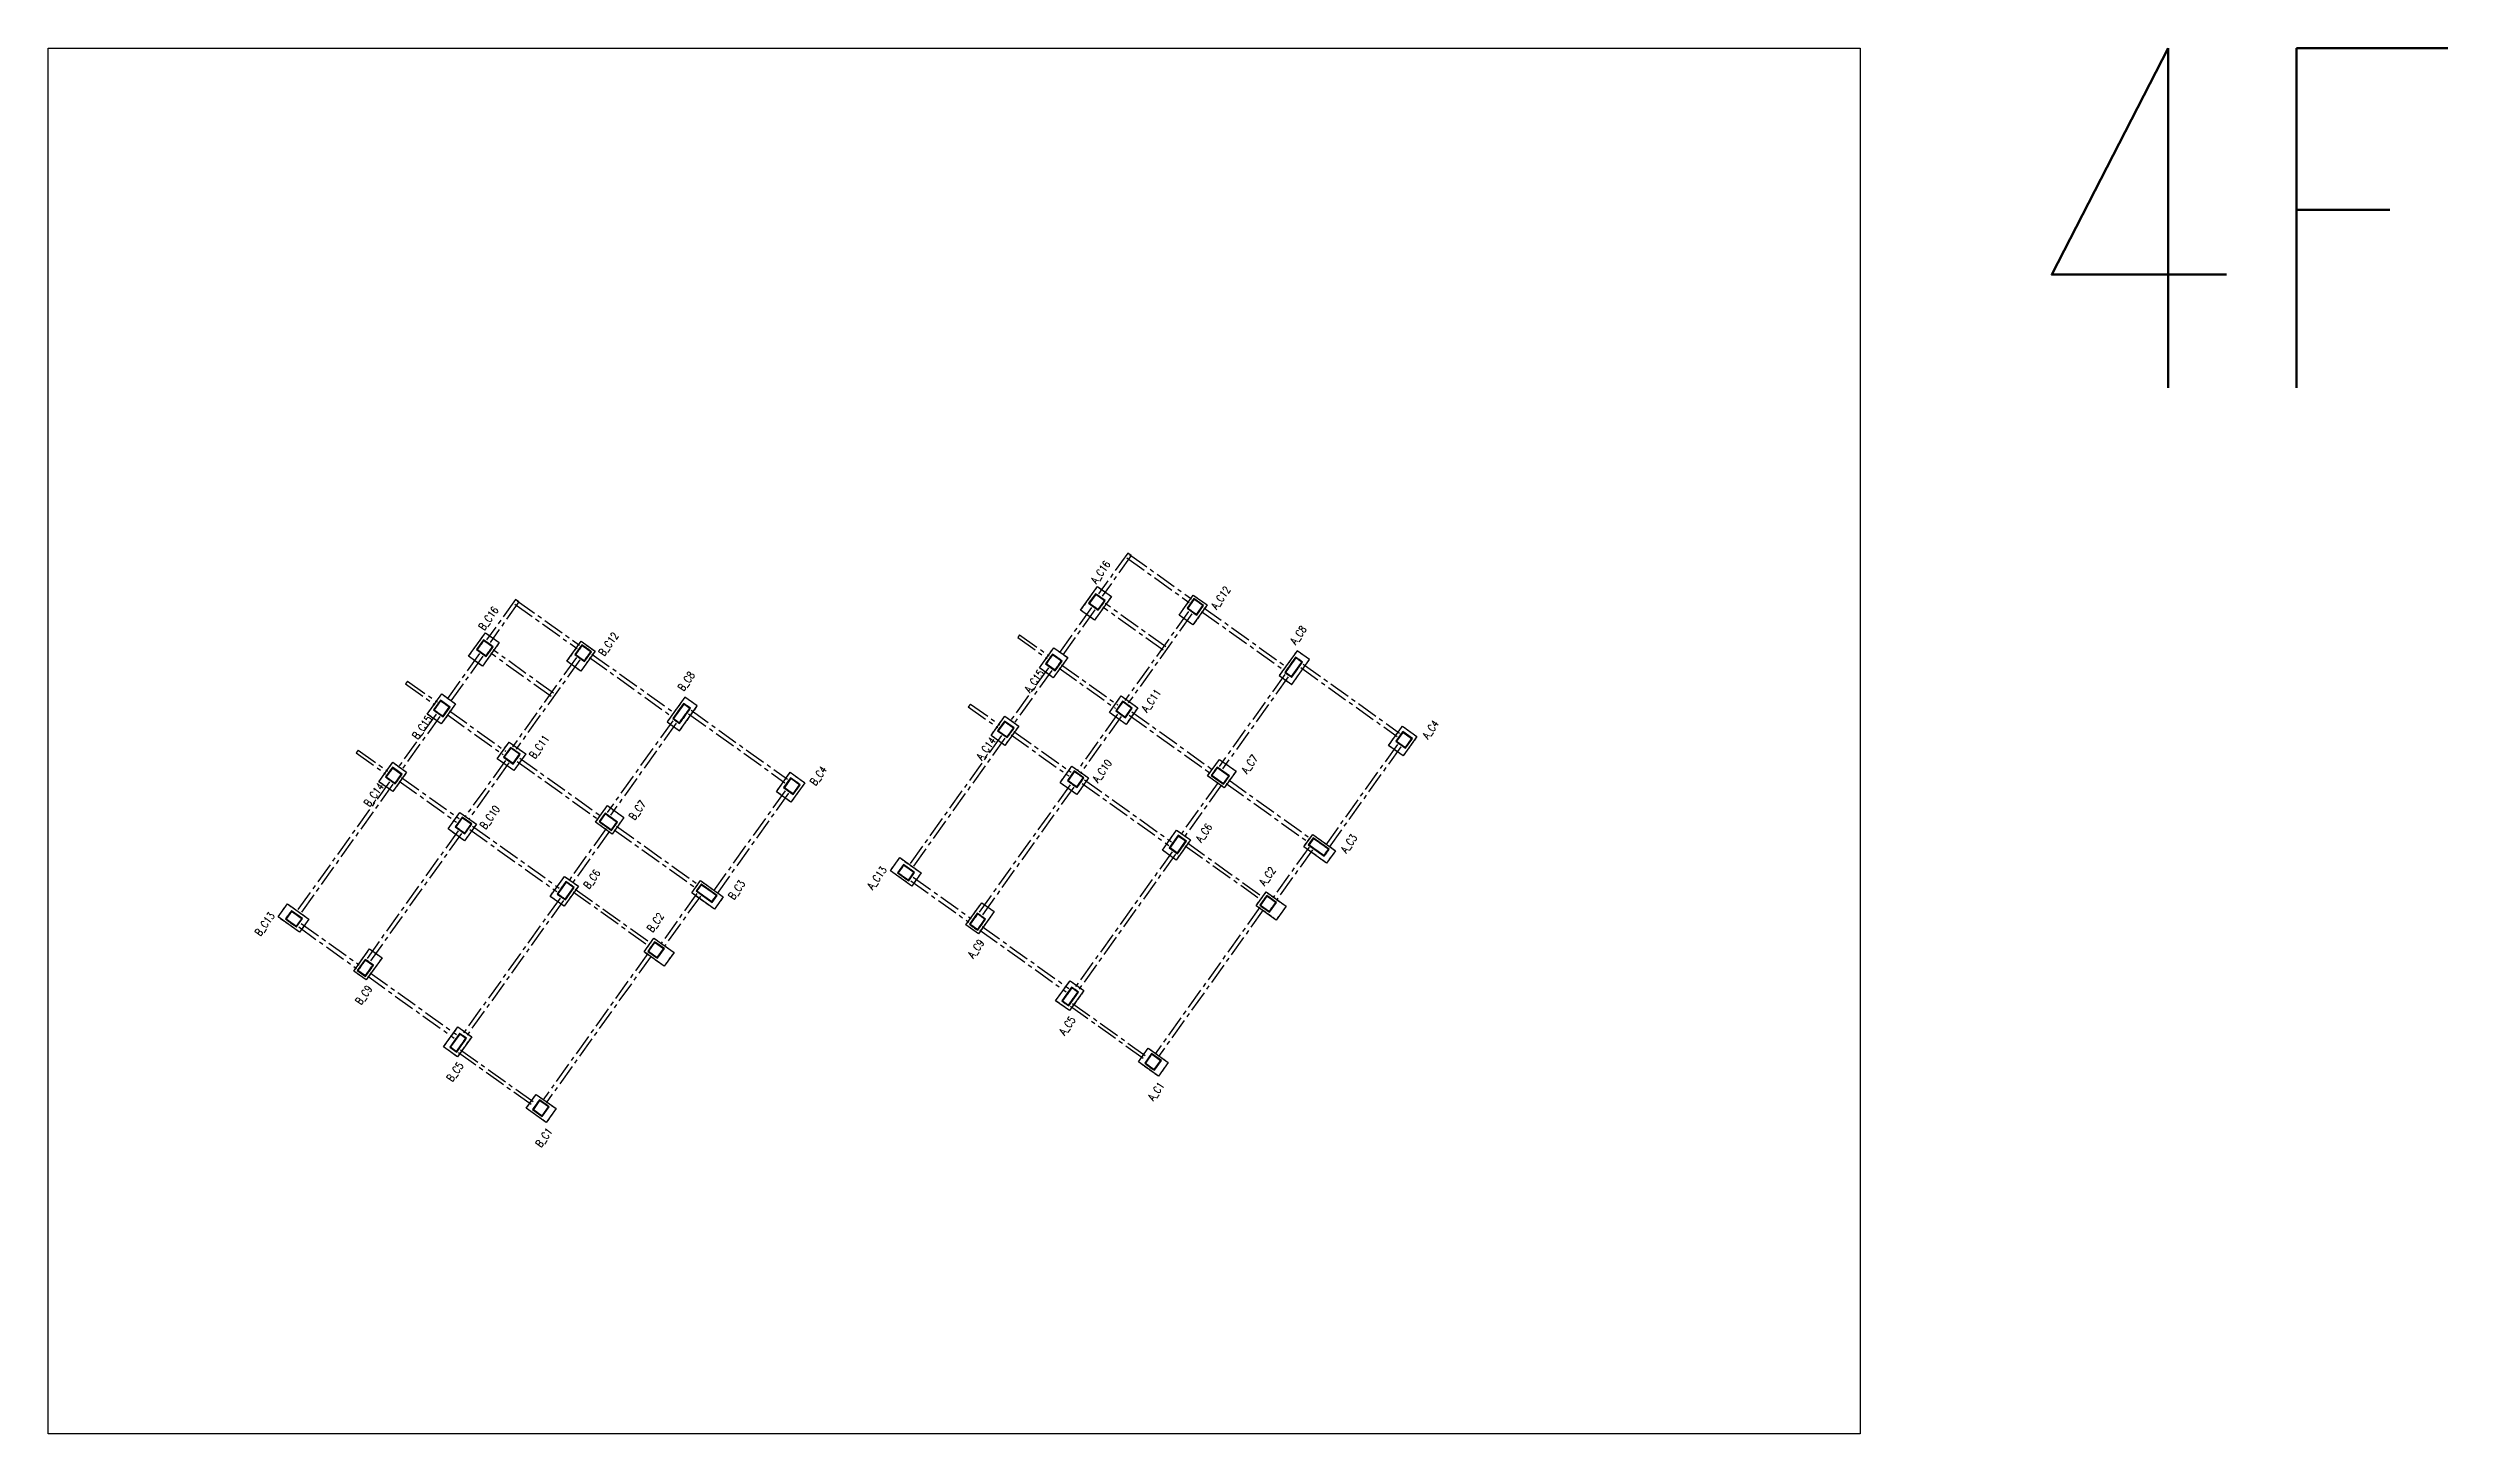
# Model space of a CAD drawing. Header units: millimetres. Extents: x 50002 to 69886, y 27475 to 200427.
# Drawn here: x 50002 to 64126, y 64097 to 72252 of the extents above; entities that cross this region are included whole.
import ezdxf
from ezdxf.enums import TextEntityAlignment as Align

# ---------------------------------------------------------------- set-up
doc = ezdxf.new("R2010")
doc.units = ezdxf.units.MM
doc.header["$LTSCALE"] = 100
doc.header["$MEASUREMENT"] = 0
doc.linetypes.add('CENTER', pattern=[2, 1.25, -0.25, 0.25, -0.25])
doc.linetypes.add('HIDDEN', pattern=[0.375, 0.25, -0.125])
for name, color, linetype in [('TC-COLUMN', 1, 'Continuous'), ('TC-TC', 4, 'Continuous'), ('TC-虛柱', 4, 'HIDDEN'), ('TC-虛鋼柱', 4, 'HIDDEN'), ('TC-鋼柱', 11, 'Continuous')]:
    doc.layers.add(name, color=color, linetype=linetype)
doc.layers.add('TC-鋼粱(隱藏)', color=183, linetype='CENTER', plot=False)
doc.styles.get("Standard").update_dxf_attribs({"font": 'txt.shx', "width": 0.8, "bigfont": 'ae.shx'})

msp = doc.modelspace()

# ---------------------------------------------------------------- linework, layer by layer
at = {"layer": 'Defpoints'}
msp.add_lwpolyline([(50002, 72252), (60666, 72252), (60666, 64097), (50002, 64097)], close=True, dxfattribs=at)
at = {"layer": 'TC-COLUMN'}
for points in [[(56260, 69025), (56161, 68886), (56079, 68944), (56178, 69083)], [(56658, 68915), (56742, 69033), (56824, 68975), (56740, 68857)], [(52477, 68673), (52576, 68811), (52657, 68753), (52558, 68614)], [(53056, 68644), (53140, 68761), (53221, 68703), (53137, 68585)], [(55837, 68605), (55921, 68723), (56003, 68665), (55918, 68547)], [(57248, 68559), (57321, 68506), (57426, 68653), (57353, 68705)], [(52234, 68333), (52319, 68451), (52400, 68393), (52316, 68275)], [(53645, 68287), (53719, 68234), (53823, 68381), (53750, 68433)], [(56318, 68440), (56415, 68370), (56346, 68272), (56248, 68342)], [(55552, 68207), (55633, 68321), (55715, 68262), (55633, 68148)], [(57891, 68148), (57973, 68262), (58058, 68200), (57977, 68087)], [(52715, 68168), (52813, 68098), (52743, 68000), (52646, 68070)], [(51949, 67935), (52031, 68049), (52112, 67990), (52031, 67877)], [(54289, 67876), (54370, 67990), (54456, 67929), (54374, 67815)], [(56028, 68026), (56125, 67957), (56056, 67859), (55958, 67929)], [(56896, 68066), (56994, 67997), (56924, 67899), (56826, 67969)], [(52425, 67754), (52523, 67685), (52453, 67587), (52356, 67657)], [(53294, 67794), (53391, 67725), (53321, 67627), (53224, 67697)], [(56560, 67532), (56644, 67650), (56725, 67592), (56641, 67474)], [(57392, 67552), (57445, 67625), (57579, 67529), (57526, 67456)], [(52957, 67260), (53042, 67378), (53123, 67320), (53039, 67202)], [(55085, 67321), (54959, 67411), (55014, 67488), (55140, 67398)], [(53790, 67280), (53842, 67353), (53976, 67257), (53924, 67184)], [(57230, 67121), (57112, 67205), (57171, 67286), (57288, 67202)], [(51482, 67049), (51356, 67139), (51411, 67216), (51537, 67126)], [(55497, 67223), (55570, 67171), (55477, 67040), (55404, 67093)], [(53628, 66849), (53510, 66933), (53568, 67014), (53686, 66930)], [(51894, 66951), (51968, 66899), (51874, 66769), (51801, 66821)], [(55932, 66646), (56017, 66764), (56098, 66706), (56014, 66588)], [(52330, 66374), (52414, 66492), (52495, 66434), (52411, 66316)], [(56537, 66202), (56419, 66286), (56477, 66367), (56595, 66283)], [(52934, 65930), (52816, 66014), (52874, 66095), (52992, 66011)]]:
    msp.add_lwpolyline(points, close=True, dxfattribs=at)
at = {"layer": 'TC-虛柱'}
for points in [[(56260, 69025), (56161, 68886), (56079, 68944), (56178, 69083)], [(56658, 68915), (56742, 69033), (56824, 68975), (56740, 68857)], [(52477, 68673), (52576, 68811), (52657, 68753), (52558, 68614)], [(53056, 68644), (53140, 68761), (53221, 68703), (53137, 68585)], [(55837, 68605), (55921, 68723), (56003, 68665), (55918, 68547)], [(57248, 68559), (57321, 68506), (57426, 68653), (57353, 68705)], [(52234, 68333), (52319, 68451), (52400, 68393), (52316, 68275)], [(53645, 68287), (53719, 68234), (53823, 68381), (53750, 68433)], [(56318, 68440), (56415, 68370), (56346, 68272), (56248, 68342)], [(55552, 68207), (55633, 68321), (55715, 68262), (55633, 68148)], [(57891, 68148), (57973, 68262), (58058, 68200), (57977, 68087)], [(52715, 68168), (52813, 68098), (52743, 68000), (52646, 68070)], [(51949, 67935), (52031, 68049), (52112, 67990), (52031, 67877)], [(54289, 67876), (54370, 67990), (54456, 67929), (54374, 67815)], [(56028, 68026), (56125, 67957), (56056, 67859), (55958, 67929)], [(56896, 68066), (56994, 67997), (56924, 67899), (56826, 67969)], [(52425, 67754), (52523, 67685), (52453, 67587), (52356, 67657)], [(53294, 67794), (53391, 67725), (53321, 67627), (53224, 67697)], [(56560, 67532), (56644, 67650), (56725, 67592), (56641, 67474)], [(57392, 67552), (57445, 67625), (57579, 67529), (57526, 67456)], [(52957, 67260), (53042, 67378), (53123, 67320), (53039, 67202)], [(55085, 67321), (54959, 67411), (55014, 67488), (55140, 67398)], [(53790, 67280), (53842, 67353), (53976, 67257), (53924, 67184)], [(57230, 67121), (57112, 67205), (57171, 67286), (57288, 67202)], [(51482, 67049), (51356, 67139), (51411, 67216), (51537, 67126)], [(55497, 67223), (55570, 67171), (55477, 67040), (55404, 67093)], [(53628, 66849), (53510, 66933), (53568, 67014), (53686, 66930)], [(51894, 66951), (51968, 66899), (51874, 66769), (51801, 66821)], [(55932, 66646), (56017, 66764), (56098, 66706), (56014, 66588)], [(52330, 66374), (52414, 66492), (52495, 66434), (52411, 66316)], [(56537, 66202), (56419, 66286), (56477, 66367), (56595, 66283)], [(52934, 65930), (52816, 66014), (52874, 66095), (52992, 66011)]]:
    msp.add_lwpolyline(points, close=True, dxfattribs=at)
at = {"layer": 'TC-虛鋼柱'}
for points in [[(56183, 68944), (56224, 69001), (56167, 69041), (56126, 68985)], [(56183, 68948), (56220, 69000), (56168, 69037), (56131, 68985)], [(56762, 68915), (56803, 68972), (56746, 69012), (56705, 68956)], [(56761, 68919), (56799, 68971), (56747, 69008), (56709, 68956)], [(52581, 68672), (52622, 68729), (52565, 68770), (52524, 68713)], [(52580, 68676), (52617, 68728), (52565, 68765), (52528, 68713)], [(53160, 68643), (53200, 68700), (53144, 68741), (53103, 68684)], [(53159, 68647), (53196, 68699), (53144, 68736), (53107, 68684)], [(55929, 68588), (55970, 68645), (55913, 68686), (55872, 68629)], [(55929, 68593), (55966, 68645), (55914, 68682), (55877, 68630)], [(57385, 68639), (57344, 68668), (57280, 68578), (57321, 68549)], [(57381, 68638), (57345, 68664), (57285, 68579), (57320, 68553)], [(52327, 68317), (52368, 68373), (52311, 68414), (52270, 68357)], [(52326, 68321), (52363, 68373), (52311, 68410), (52274, 68358)], [(53783, 68367), (53742, 68396), (53678, 68306), (53719, 68277)], [(53778, 68366), (53743, 68392), (53682, 68307), (53718, 68282)], [(56343, 68311), (56383, 68368), (56326, 68409), (56286, 68352)], [(56342, 68315), (56379, 68367), (56327, 68405), (56290, 68353)], [(55647, 68194), (55688, 68251), (55631, 68291), (55590, 68235)], [(55647, 68198), (55684, 68250), (55632, 68287), (55594, 68235)], [(57991, 68132), (58032, 68189), (57975, 68230), (57934, 68173)], [(57990, 68136), (58027, 68188), (57975, 68225), (57938, 68173)], [(52740, 68039), (52781, 68096), (52724, 68137), (52683, 68080)], [(52740, 68043), (52777, 68096), (52725, 68133), (52687, 68081)], [(52045, 67922), (52086, 67979), (52029, 68020), (51988, 67963)], [(52044, 67926), (52081, 67978), (52029, 68015), (51992, 67963)], [(54388, 67860), (54429, 67917), (54372, 67958), (54331, 67901)], [(54388, 67864), (54425, 67916), (54373, 67954), (54336, 67901)], [(56058, 67900), (56098, 67957), (56041, 67998), (56001, 67941)], [(56057, 67905), (56094, 67957), (56042, 67994), (56005, 67942)], [(56920, 67920), (56955, 67969), (56882, 68021), (56847, 67972)], [(56920, 67924), (56951, 67968), (56883, 68017), (56851, 67973)], [(52455, 67629), (52496, 67686), (52439, 67726), (52398, 67669)], [(52455, 67633), (52492, 67685), (52440, 67722), (52402, 67670)], [(53318, 67648), (53353, 67697), (53280, 67749), (53245, 67700)], [(53317, 67652), (53349, 67696), (53280, 67745), (53249, 67701)], [(56649, 67511), (56702, 67585), (56653, 67620), (56600, 67546)], [(56649, 67516), (56697, 67584), (56653, 67615), (56605, 67547)], [(57513, 67497), (57542, 67537), (57448, 67604), (57419, 67564)], [(57512, 67501), (57537, 67537), (57449, 67600), (57423, 67564)], [(55067, 67352), (55102, 67401), (55037, 67447), (55002, 67398)], [(55066, 67356), (55098, 67400), (55037, 67443), (55006, 67399)], [(53047, 67240), (53099, 67313), (53050, 67348), (52998, 67274)], [(53046, 67244), (53095, 67312), (53051, 67343), (53002, 67275)], [(53910, 67225), (53939, 67266), (53846, 67332), (53817, 67292)], [(53909, 67229), (53935, 67265), (53846, 67328), (53821, 67292)], [(57190, 67168), (57231, 67225), (57174, 67265), (57133, 67208)], [(57190, 67172), (57227, 67224), (57175, 67261), (57137, 67209)], [(51464, 67080), (51499, 67129), (51434, 67175), (51399, 67127)], [(51464, 67084), (51495, 67128), (51435, 67171), (51404, 67127)], [(55473, 67061), (55520, 67126), (55471, 67161), (55425, 67096)], [(55473, 67066), (55516, 67126), (55472, 67157), (55429, 67097)], [(53588, 66896), (53629, 66953), (53572, 66993), (53531, 66936)], [(53587, 66900), (53624, 66952), (53572, 66989), (53535, 66937)], [(51871, 66789), (51918, 66855), (51869, 66889), (51822, 66824)], [(51870, 66794), (51913, 66854), (51869, 66885), (51826, 66825)], [(56009, 66616), (56067, 66697), (56026, 66726), (55968, 66645)], [(56008, 66620), (56063, 66696), (56027, 66722), (55972, 66645)], [(52407, 66344), (52465, 66425), (52424, 66454), (52366, 66373)], [(52406, 66348), (52460, 66424), (52425, 66450), (52370, 66374)], [(56513, 66237), (56554, 66294), (56497, 66335), (56456, 66278)], [(56512, 66241), (56549, 66293), (56497, 66331), (56460, 66279)], [(52910, 65965), (52951, 66022), (52894, 66063), (52853, 66006)], [(52910, 65969), (52947, 66021), (52895, 66059), (52858, 66007)]]:
    msp.add_lwpolyline(points, close=True, dxfattribs=at)
at = {"layer": 'TC-鋼柱'}
for points in [[(56183, 68944), (56224, 69001), (56167, 69041), (56126, 68985)], [(56183, 68948), (56220, 69000), (56168, 69037), (56131, 68985)], [(56762, 68915), (56803, 68972), (56746, 69012), (56705, 68956)], [(56761, 68919), (56799, 68971), (56747, 69008), (56709, 68956)], [(52581, 68672), (52622, 68729), (52565, 68770), (52524, 68713)], [(52580, 68676), (52617, 68728), (52565, 68765), (52528, 68713)], [(53160, 68643), (53200, 68700), (53144, 68741), (53103, 68684)], [(53159, 68647), (53196, 68699), (53144, 68736), (53107, 68684)], [(55929, 68588), (55970, 68645), (55913, 68686), (55872, 68629)], [(55929, 68593), (55966, 68645), (55914, 68682), (55877, 68630)], [(57385, 68639), (57344, 68668), (57280, 68578), (57321, 68549)], [(57381, 68638), (57345, 68664), (57285, 68579), (57320, 68553)], [(52327, 68317), (52368, 68373), (52311, 68414), (52270, 68357)], [(52326, 68321), (52363, 68373), (52311, 68410), (52274, 68358)], [(53783, 68367), (53742, 68396), (53678, 68306), (53719, 68277)], [(53778, 68366), (53743, 68392), (53682, 68307), (53718, 68282)], [(56343, 68311), (56383, 68368), (56326, 68409), (56286, 68352)], [(56342, 68315), (56379, 68367), (56327, 68405), (56290, 68353)], [(55647, 68194), (55688, 68251), (55631, 68291), (55590, 68235)], [(55647, 68198), (55684, 68250), (55632, 68287), (55594, 68235)], [(57991, 68132), (58032, 68189), (57975, 68230), (57934, 68173)], [(57990, 68136), (58027, 68188), (57975, 68225), (57938, 68173)], [(52740, 68039), (52781, 68096), (52724, 68137), (52683, 68080)], [(52740, 68043), (52777, 68096), (52725, 68133), (52687, 68081)], [(52045, 67922), (52086, 67979), (52029, 68020), (51988, 67963)], [(52044, 67926), (52081, 67978), (52029, 68015), (51992, 67963)], [(54388, 67860), (54429, 67917), (54372, 67958), (54331, 67901)], [(54388, 67864), (54425, 67916), (54373, 67954), (54336, 67901)], [(56058, 67900), (56098, 67957), (56041, 67998), (56001, 67941)], [(56057, 67905), (56094, 67957), (56042, 67994), (56005, 67942)], [(56920, 67920), (56955, 67969), (56882, 68021), (56847, 67972)], [(56920, 67924), (56951, 67968), (56883, 68017), (56851, 67973)], [(52455, 67629), (52496, 67686), (52439, 67726), (52398, 67669)], [(52455, 67633), (52492, 67685), (52440, 67722), (52402, 67670)], [(53318, 67648), (53353, 67697), (53280, 67749), (53245, 67700)], [(53317, 67652), (53349, 67696), (53280, 67745), (53249, 67701)], [(56649, 67511), (56702, 67585), (56653, 67620), (56600, 67546)], [(56649, 67516), (56697, 67584), (56653, 67615), (56605, 67547)], [(57513, 67497), (57542, 67537), (57448, 67604), (57419, 67564)], [(57512, 67501), (57537, 67537), (57449, 67600), (57423, 67564)], [(55067, 67352), (55102, 67401), (55037, 67447), (55002, 67398)], [(55066, 67356), (55098, 67400), (55037, 67443), (55006, 67399)], [(53047, 67240), (53099, 67313), (53050, 67348), (52998, 67274)], [(53046, 67244), (53095, 67312), (53051, 67343), (53002, 67275)], [(53910, 67225), (53939, 67266), (53846, 67332), (53817, 67292)], [(53909, 67229), (53935, 67265), (53846, 67328), (53821, 67292)], [(57190, 67168), (57231, 67225), (57174, 67265), (57133, 67208)], [(57190, 67172), (57227, 67224), (57175, 67261), (57137, 67209)], [(51464, 67080), (51499, 67129), (51434, 67175), (51399, 67127)], [(51464, 67084), (51495, 67128), (51435, 67171), (51404, 67127)], [(55473, 67061), (55520, 67126), (55471, 67161), (55425, 67096)], [(55473, 67066), (55516, 67126), (55472, 67157), (55429, 67097)], [(53588, 66896), (53629, 66953), (53572, 66993), (53531, 66936)], [(53587, 66900), (53624, 66952), (53572, 66989), (53535, 66937)], [(51871, 66789), (51918, 66855), (51869, 66889), (51822, 66824)], [(51870, 66794), (51913, 66854), (51869, 66885), (51826, 66825)], [(56009, 66616), (56067, 66697), (56026, 66726), (55968, 66645)], [(56008, 66620), (56063, 66696), (56027, 66722), (55972, 66645)], [(52407, 66344), (52465, 66425), (52424, 66454), (52366, 66373)], [(52406, 66348), (52460, 66424), (52425, 66450), (52370, 66374)], [(56513, 66237), (56554, 66294), (56497, 66335), (56456, 66278)], [(56512, 66241), (56549, 66293), (56497, 66331), (56460, 66279)], [(52910, 65965), (52951, 66022), (52894, 66063), (52853, 66006)], [(52910, 65969), (52947, 66021), (52895, 66059), (52858, 66007)]]:
    msp.add_lwpolyline(points, close=True, dxfattribs=at)
at = {"layer": 'TC-鋼粱(隱藏)'}
for p, q in [((56356, 69279), (56185, 69041)), ((56376, 69265), (56206, 69026)), ((56351, 69252), (56717, 68990)), ((56376, 69265), (56356, 69279)), ((56366, 69272), (56732, 69010)), ((52753, 69007), (52583, 68769)), ((52773, 68993), (52603, 68754)), ((52749, 68980), (53115, 68718)), ((52773, 68993), (52753, 69007)), ((52763, 69000), (53130, 68738)), ((56143, 68960), (55941, 68678)), ((56163, 68946), (55962, 68664)), ((56565, 68708), (56209, 68962)), ((56580, 68728), (56224, 68983)), ((56714, 68937), (56339, 68412)), ((56791, 68937), (57277, 68590)), ((56805, 68958), (57291, 68610)), ((55720, 68799), (55709, 68783)), ((55720, 68799), (55893, 68676)), ((56734, 68923), (56359, 68398)), ((52541, 68689), (52339, 68406)), ((52561, 68674), (52359, 68392)), ((52963, 68436), (52607, 68691)), ((52977, 68456), (52621, 68711)), ((53111, 68665), (52736, 68141)), ((53132, 68651), (52756, 68126)), ((53188, 68666), (53674, 68318)), ((53203, 68686), (53689, 68339)), ((55709, 68783), (55882, 68659)), ((52118, 68527), (52106, 68511)), ((52106, 68511), (52279, 68387)), ((52118, 68527), (52291, 68404)), ((55889, 68605), (55659, 68284)), ((55909, 68590), (55680, 68269)), ((55952, 68603), (56284, 68366)), ((55967, 68623), (56298, 68386)), ((57281, 68566), (56894, 68025)), ((57301, 68551), (56914, 68010)), ((57374, 68606), (57942, 68201)), ((57389, 68627), (57956, 68221)), ((55430, 68392), (55418, 68376)), ((55418, 68376), (55591, 68253)), ((55430, 68392), (55603, 68269)), ((52287, 68333), (52057, 68012)), ((52307, 68319), (52077, 67997)), ((52350, 68331), (52681, 68094)), ((52364, 68351), (52696, 68114)), ((53678, 68294), (53292, 67753)), ((53699, 68279), (53312, 67738)), ((53772, 68335), (54339, 67929)), ((53786, 68355), (54354, 67949)), ((55686, 68231), (56023, 67990)), ((56296, 68332), (56058, 67999)), ((56317, 68318), (56078, 67984)), ((56365, 68326), (56843, 67984)), ((56380, 68346), (56858, 68004)), ((51827, 68121), (51816, 68104)), ((51816, 68104), (51988, 67981)), ((51827, 68121), (52000, 67997)), ((55613, 68206), (55065, 67439)), ((55633, 68191), (55085, 67425)), ((55671, 68210), (56009, 67969)), ((57943, 68154), (57521, 67564)), ((57963, 68140), (57541, 67550)), ((52083, 67959), (52421, 67718)), ((52694, 68060), (52455, 67727)), ((52714, 68046), (52476, 67712)), ((52763, 68054), (53241, 67712)), ((52778, 68074), (53255, 67733)), ((56102, 67946), (56613, 67581)), ((56951, 67945), (57433, 67600)), ((52011, 67934), (51462, 67168)), ((52031, 67920), (51483, 67153)), ((52069, 67938), (52406, 67697)), ((54340, 67882), (53919, 67293)), ((54360, 67868), (53939, 67278)), ((56017, 67917), (55481, 67167)), ((56038, 67902), (55501, 67152)), ((56088, 67925), (56598, 67560)), ((56888, 67931), (56667, 67622)), ((56908, 67916), (56687, 67607)), ((56936, 67924), (57418, 67580)), ((52500, 67674), (53010, 67309)), ((53286, 67659), (53065, 67350)), ((53348, 67673), (53830, 67328)), ((52415, 67645), (51879, 66895)), ((52435, 67631), (51899, 66880)), ((52485, 67653), (52996, 67288)), ((53306, 67644), (53085, 67335)), ((53334, 67652), (53816, 67308)), ((56617, 67522), (56046, 66724)), ((56695, 67558), (57143, 67239)), ((56707, 67575), (57154, 67255)), ((57423, 67549), (57210, 67252)), ((57443, 67534), (57231, 67237)), ((56637, 67508), (56067, 66710)), ((53015, 67250), (52444, 66452)), ((53035, 67236), (52464, 66438)), ((53093, 67287), (53540, 66967)), ((53104, 67303), (53552, 66983)), ((53820, 67277), (53608, 66980)), ((53841, 67262), (53628, 66965)), ((55079, 67352), (55421, 67108)), ((55094, 67373), (55435, 67129)), ((51492, 67101), (51833, 66857)), ((57134, 67196), (56517, 66333)), ((57154, 67181), (56537, 66318)), ((51477, 67080), (51818, 66836)), ((55486, 67062), (55994, 66698)), ((55500, 67082), (56009, 66719)), ((53531, 66924), (52914, 66061)), ((53551, 66909), (52934, 66046)), ((51883, 66790), (52392, 66426)), ((51898, 66810), (52406, 66447)), ((56020, 66614), (56459, 66300)), ((56032, 66630), (56471, 66316)), ((52418, 66342), (52857, 66028)), ((52429, 66358), (52869, 66044))]:
    msp.add_line(p, q, dxfattribs=at)

# ---------------------------------------------------------------- texts
at = {"layer": 'Defpoints', "color": 2, "width": 0.8}
msp.add_text('4F', height=2000, rotation=360, dxfattribs=at).set_placement((61589, 72252), align=Align.TOP_LEFT)
at = {"layer": 'TC-TC', "width": 0.8}
for s, p in [('A_C16', (56196, 69168)), ('A_C12', (56903, 69017)), ('B_C16', (52594, 68896)), ('B_C12', (53300, 68745)), ('A_C8', (57360, 68798)), ('B_C8', (53758, 68526)), ('A_C15', (55806, 68527)), ('A_C11', (56494, 68412)), ('B_C15', (52203, 68255)), ('A_C4', (58138, 68242)), ('B_C11', (52892, 68140)), ('A_C14', (55522, 68130)), ('A_C7', (57073, 68038)), ('B_C4', (54535, 67970)), ('A_C10', (56205, 67998)), ('B_C14', (51919, 67858)), ('B_C7', (53470, 67767)), ('B_C10', (52602, 67726)), ('A_C6', (56804, 67634)), ('A_C3', (57658, 67571)), ('B_C6', (53202, 67362)), ('A_C13', (54880, 67369)), ('A_C2', (57178, 67379)), ('B_C3', (54055, 67299)), ('B_C13', (51277, 67097)), ('B_C2', (53576, 67107)), ('A_C9', (55463, 66952)), ('B_C9', (51860, 66680)), ('A_C5', (56000, 66499)), ('B_C5', (52397, 66228)), ('A_C1', (56523, 66113)), ('B_C1', (52920, 65841))]:
    msp.add_text(s, height=45, rotation=54.44, dxfattribs=at).set_placement(p, align=Align.MIDDLE_CENTER)

doc.saveas('drawing.dxf')
